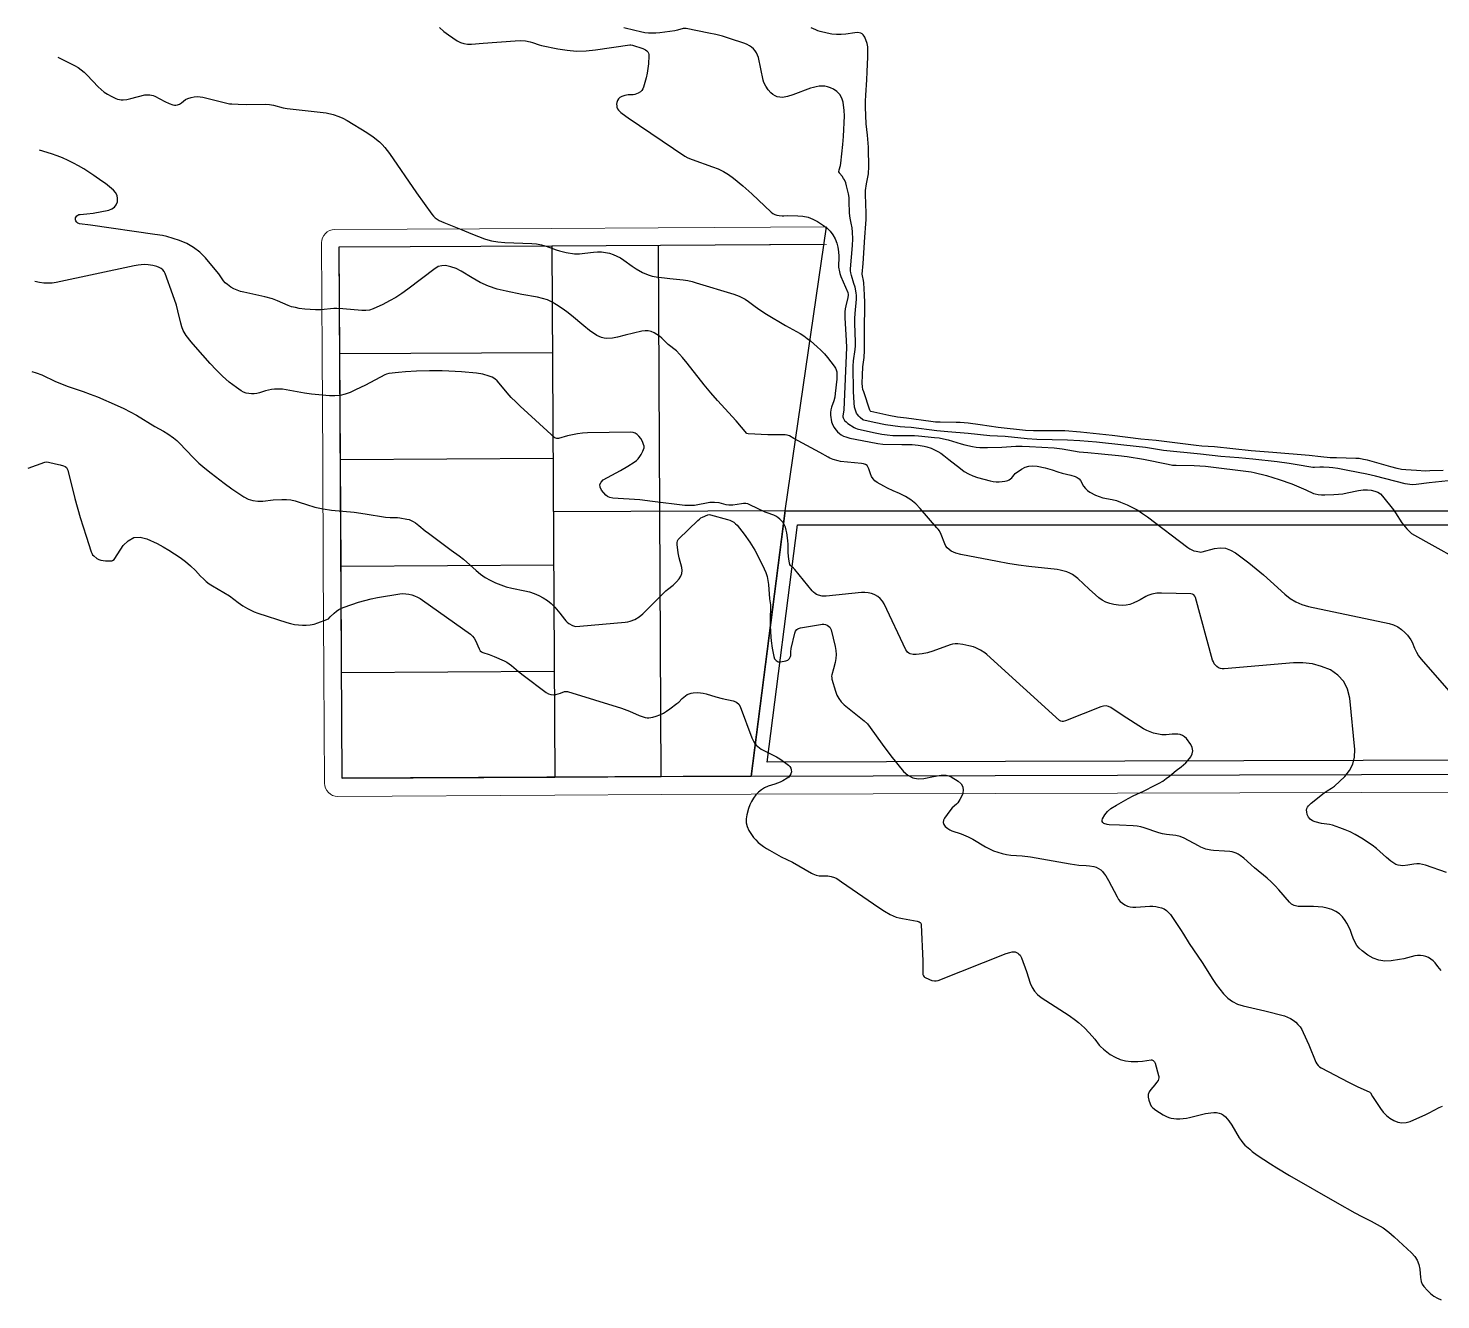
# Model space of a CAD drawing. Header units: centimetres. Extents: x 0 to 1311401, y -389375 to 85618.
# Drawn here: x 637536 to 653422, y -274668 to -260359 of the extents above; entities that cross this region are included whole.
import ezdxf

# ---------------------------------------------------------------- set-up
doc = ezdxf.new("R2010")
doc.units = ezdxf.units.CM
doc.header["$LTSCALE"] = 4
for name, color, linetype in [('04', 254, 'Continuous'), ('CURVAS-INTERMEDIARIAS', 39, 'Continuous'), ('CURVAS-MESTRA', 34, 'Continuous'), ('LIMITE-L', 7, 'Continuous')]:
    doc.layers.add(name, color=color, linetype=linetype)
doc.layers.add('K-ALINHAMENTO', color=10, linetype='Continuous', lineweight=9)
doc.layers.add('P-MEIOFIO', color=171, linetype='Continuous', lineweight=9)

msp = doc.modelspace()

# ---------------------------------------------------------------- linework, layer by layer
at = {"layer": '04'}
for points in [[(646048.293, -265788.707), (646514.728, -262594.366)], [(646048.281, -265784.494), (645666.395, -268774.043), (641066.966, -268799.123), (641034.36, -262819.366), (643426.263, -262806.324), (646485.587, -262789.642)], [(643426.274, -262810.537), (643458.88, -268790.293)], [(644654.831, -268783.772), (644624.811, -262804.002)], [(641040.893, -264019.531), (643432.796, -264006.488)], [(643439.317, -265202.44), (641047.414, -265215.482)], [(646048.293, -265788.707), (643442.577, -265800.415)], [(641053.935, -266411.433), (643445.838, -266398.391)], [(641060.457, -267607.384), (643452.359, -267594.342)]]:
    msp.add_lwpolyline(points, dxfattribs=at)
at = {"layer": 'CURVAS-INTERMEDIARIAS'}
for points, elevation in [([(642162.336, -260351.891), (642210.469, -260394.297), (642261.928, -260433.345), (642360.57, -260499.918), (642397.106, -260519.73), (642436.772, -260532.144), (642478.207, -260537.668), (642520.008, -260536.987), (642653.274, -260525.672), (643013.707, -260499.924), (643069.537, -260498.408), (643127.092, -260501.984), (643180.087, -260511.316), (643205.871, -260518.885), (643282.278, -260545.829), (643308.329, -260552.941), (643492.235, -260591.701), (643597.724, -260607.698), (643703.406, -260616.18), (643809.404, -260613.4), (643915.595, -260603.105), (644301.001, -260546.344), (644313.762, -260546.998), (644332.671, -260550.471), (644447.631, -260585.487), (644463.47, -260592.851), (644478.24, -260602.157), (644492.313, -260612.773), (644503.333, -260625.43), (644511.562, -260639.264), (644515.629, -260654.832), (644516.906, -260671.568), (644510.785, -260760.79), (644505.462, -260812.823), (644497.873, -260864.448), (644486.862, -260915.45), (644456.835, -261022.109), (644447.913, -261042.484), (644436.327, -261060.655), (644420.735, -261075.552), (644396.223, -261091.548), (644378.469, -261099.053), (644360.281, -261104.46), (644341.434, -261106.746), (644283.334, -261107.66), (644245.329, -261115.61), (644212.908, -261125.645), (644191.013, -261137.24), (644173.41, -261152.323), (644162.222, -261172.624), (644155.315, -261196.412), (644153.744, -261212.764), (644154.275, -261231.125), (644157.565, -261248.597), (644164.987, -261264.765), (644175.157, -261280.052), (644201.836, -261307.358), (644216.437, -261319.612), (644284.199, -261367.904), (644921.857, -261799.891), (644952.984, -261816.667), (645002.134, -261837.106), (645233.692, -261917.201), (645296.133, -261942.224), (645356.442, -261971.17), (645413.543, -262006.01), (645468.509, -262044.783), (645573.054, -262130.81), (645673.359, -262221.741), (645890.219, -262427.998), (645910.474, -262443.556), (645932.122, -262455.956), (645955.861, -262463.624), (645980.992, -262468.144), (646015.034, -262470.621), (646033.525, -262470.925), (646079.616, -262466.769), (646190.721, -262468.439), (646249.447, -262474.4), (646306.319, -262486.505), (646360.4, -262507.845), (646412.635, -262535.34), (646479.574, -262578.099), (646519.855, -262609.021), (646555.835, -262643.7), (646585.394, -262684.003), (646610.655, -262728.043), (646629.531, -262776.853), (646643.091, -262824.54), (646650.089, -262873.628), (646652.709, -262923.642), (646650.391, -263046.982), (646660.176, -263100.569), (646664.786, -263118.082), (646676.995, -263152.232), (646753.002, -263333.508), (646758.799, -263355.791), (646758.653, -263364.429), (646753.175, -263389.424), (646731.063, -263481.652), (646724.381, -263515.414), (646719.835, -263549.358), (646718.491, -263583.579), (646719.292, -263617.983), (646736.016, -263873.301), (646737.38, -263953.548), (646707.409, -264654.734), (646704.924, -264680.92), (646698.017, -264721.664), (646698.505, -264731.423), (646701.538, -264743.263), (646708.096, -264758.897), (646718.153, -264772.541), (646734.69, -264789.572), (646753.133, -264805.444), (646823.355, -264851.444), (646840.566, -264860.491), (646858.82, -264867.288), (647043.487, -264909.665), (647136.902, -264927.77), (647197.457, -264935.458), (647258.221, -264940.863), (647378.535, -264943.93), (647502.247, -264943.631), (647547.266, -264945.277), (647727.385, -264962.784), (647779.492, -264969.459), (647831.202, -264978.726), (647882.285, -264990.836), (648028.904, -265037.335), (648070.368, -265048.794), (648154.592, -265066.508), (648197.2, -265072.483), (648239.931, -265076.808), (648325.874, -265078.847), (648487.395, -265074.129), (648641.802, -265063.921), (648713.343, -265062.226), (648795.384, -265064.599), (649076.34, -265080.157), (649163.372, -265090.788), (649292.2, -265115.414), (649356.635, -265125.085), (649453.959, -265135.033), (649607.113, -265146.588), (649799.095, -265167.077), (649896.461, -265179.374), (650078.552, -265209.854), (650354.959, -265266.287), (650406.783, -265274.602), (650446.019, -265277.055), (650648.95, -265280.958), (650774.775, -265288.205), (651289.829, -265351.945), (651323.359, -265357.631), (651462.545, -265393.615), (651606.525, -265435.907), (651747.499, -265487.343), (651853.618, -265529.949), (651905.687, -265552.255), (651990.919, -265593.263), (652008.107, -265599.357), (652044.053, -265606.229), (652081.012, -265608.555), (652118.049, -265608.585), (652219.42, -265605.508), (652270.549, -265602.282), (652321.377, -265596.843), (652371.731, -265588.103), (652495.916, -265559.452), (652521.827, -265555.41), (652547.983, -265553.451), (652598.841, -265553.337), (652640.957, -265557.316), (652682.01, -265567.482), (652714.712, -265581.002), (652744.362, -265599.248), (652769.032, -265623.821), (652891.75, -265779.589), (652915.183, -265812.346), (652984.533, -265923.535), (653001.792, -265948.016), (653041.054, -265993.345), (653078.674, -266031.326), (653094.996, -266043.483), (653848.721, -266465.368)], 76940.675), ([(653506.219, -265451.469), (653290.733, -265474.932), (653144.319, -265493.669), (653109.671, -265495.57), (653074.959, -265494.308), (653023.669, -265485.838), (652688.608, -265400.835), (652591.554, -265378.562), (652378.611, -265337.611), (652264.265, -265313.816), (652206.978, -265305.221), (652168.554, -265301.449), (652105.38, -265298.112), (652063.29, -265298.659), (652002.293, -265303.183), (651983.423, -265303.123), (651784.217, -265266.706), (651717.607, -265255.964), (651583.8, -265238.324), (651308.874, -265208.496), (651151.575, -265194.199), (650949.239, -265179.551), (650718.57, -265152.373), (650302.507, -265110.078), (650258.142, -265104.559), (650100.892, -265077.979), (649857.519, -265049.508), (649549.766, -265017.265), (649364.003, -265002.444), (649223.898, -264993.604), (648881.116, -264985.742), (648770.319, -264980.754), (648523.394, -264954.344), (648352.341, -264947.349), (648107.708, -264921.088), (647878.636, -264900.904), (647754.08, -264888.378), (647464.429, -264853.387), (647395.849, -264850.187), (647342.209, -264845.387), (647176.283, -264821.714), (647051.164, -264797.095), (646934.353, -264769.906), (646923.049, -264764.545), (646891.493, -264738.021), (646876.408, -264723.174), (646863.06, -264707.097), (646852.302, -264689.178), (646843.27, -264670.037), (646829.088, -264622.256), (646823.544, -264576.385), (646818.441, -264445.756), (646814.021, -264161.9), (646818.322, -264102.016), (646837.292, -263975.164), (646840.962, -263932.626), (646841.434, -263889.903), (646833.707, -263682.999), (646833.722, -263626.561), (646836.401, -263570.188), (646849.749, -263407.818), (646850.684, -263368.13), (646847.847, -263338.549), (646835.363, -263272.413), (646823.22, -263230.603), (646793.768, -263141.986), (646786.349, -263109.937), (646784.05, -263088.199), (646784.49, -263066.338), (646807.4, -262802.752), (646810.411, -262728.066), (646806.316, -262653.436), (646800.982, -262606.702), (646791.749, -262551.717), (646780.398, -262497.121), (646773.46, -262442.003), (646770.727, -262304.139), (646768.535, -262263.934), (646761.745, -262224.258), (646740.176, -262130.925), (646730.17, -262097.415), (646716.032, -262065.422), (646706.663, -262048.763), (646688.485, -262022.784), (646661.805, -261991.861), (646658.406, -261986.175), (646654.391, -261973.454), (646655.147, -261953.446), (646670.85, -261904.809), (646675.878, -261876.266), (646699.024, -261668.75), (646705.857, -261576), (646715.102, -261346.012), (646712.538, -261285.925), (646700.273, -261192.211), (646686.157, -261145.831), (646664.564, -261104.982), (646631.769, -261072.432), (646591.514, -261045.427), (646557.473, -261029.612), (646526.904, -261018.595), (646495.802, -261011.28), (646463.909, -261009.514), (646431.473, -261011.459), (646398.891, -261017.431), (646366.669, -261024.797), (646334.995, -261034.251), (646134.39, -261109.992), (646076.908, -261127.641), (646017.561, -261137.335), (645988.541, -261136.536), (645960.833, -261131.479), (645935.094, -261120.046), (645910.67, -261104.346), (645889.781, -261087.009), (645856.144, -261052.874), (645829.982, -261012.722), (645810.746, -260968.386), (645803.59, -260945.345), (645747.67, -260689.771), (645738.943, -260662.284), (645727.288, -260636.436), (645711.242, -260613.071), (645692.279, -260591.346), (645669.94, -260572.585), (645646.319, -260555.938), (645620.759, -260542.441), (645593.906, -260531.055), (645422.676, -260472.886), (645346.161, -260450.2), (645268.763, -260430.706), (645190.777, -260413.353), (644936.246, -260362.653), (644918.473, -260361.924), (644900.65, -260363.872), (644836.661, -260381.8), (644808.393, -260387.129), (644638.084, -260411.061), (644596.337, -260415.016), (644554.618, -260416.463), (644512.943, -260414.157), (644471.284, -260409.352), (644420.539, -260400.567), (644356.572, -260386.33), (644233.793, -260353.154)], 76841.011), ([(637868.684, -260683.464), (638058.286, -260779.537), (638096.495, -260801.655), (638132.719, -260826.335), (638166.002, -260854.871), (638197.32, -260885.982), (638321.253, -261017.995), (638354.846, -261048.909), (638390.308, -261077.229), (638428.543, -261101.672), (638468.635, -261123.519), (638520.563, -261148.343), (638540.565, -261156.101), (638560.985, -261161.768), (638582.026, -261164.286), (638603.473, -261164.72), (638646.683, -261160.083), (638689.192, -261151.07), (638847.718, -261110.053), (638866.618, -261107.645), (638904.818, -261108.629), (638942.15, -261116.832), (638959.926, -261123.693), (639074.243, -261184.303), (639122.76, -261205.537), (639164.222, -261220.188), (639181.006, -261223.643), (639197.624, -261224.482), (639213.972, -261221.411), (639235.82, -261212.919), (639260.91, -261198.074), (639306.498, -261162.234), (639332.832, -261150.477), (639369.979, -261138.72), (639402.663, -261131.317), (639435.456, -261127.553), (639468.427, -261129.244), (639501.516, -261134.575), (639800.184, -261208.762), (639825.237, -261211.291), (639897.945, -261214.473), (639995.937, -261217.126), (640202.482, -261213.974), (640248.203, -261215.993), (640293.251, -261224.121), (640404.18, -261253.579), (640449.009, -261262.294), (640852.423, -261306.074), (640886.085, -261310.994), (640965.317, -261331.152), (641027.63, -261352.644), (641075.71, -261372.622), (641121.55, -261397.314), (641343.735, -261531.775), (641416.955, -261581.085), (641485.069, -261637.236), (641516.675, -261668.046), (641546.735, -261700.202), (641574.499, -261734.367), (641600.728, -261769.87), (641904.324, -262210.768), (642075.833, -262451.58), (642093.448, -262472.651), (642112.786, -262491.688), (642134.716, -262507.668), (642158.368, -262521.624), (642208.904, -262545.147), (642397.354, -262618.952), (642531.408, -262675.474), (642667.042, -262728.66), (642706.159, -262741.743), (642746.378, -262750.833), (642818.811, -262762.641), (642894.772, -262770.549), (643199.556, -262782.045), (643254.252, -262786.775), (643308.184, -262797.071), (643361.154, -262811.972), (643472.966, -262852.894), (643510.717, -262864.751), (643587.99, -262882.125), (643679.054, -262896.937), (643698.171, -262898.512), (643736.577, -262897.832), (643794.23, -262892.152), (643895.027, -262879.341), (643939.896, -262876.257), (643984.54, -262876.647), (644028.826, -262882.263), (644072.873, -262891.371), (644115.641, -262905.483), (644156.957, -262922.57), (644196.125, -262944.155), (644233.861, -262968.719), (644328.094, -263037.873), (644371.701, -263067.636), (644443.271, -263107.875), (644507.916, -263135.838), (644552.699, -263149.521), (644598.756, -263158.058), (644753.544, -263176.461), (644903.398, -263190.902), (644952.778, -263198.573), (645001.533, -263209.514), (645049.867, -263222.627), (645470.35, -263351.784), (645531.397, -263375.414), (645598.232, -263407.704), (645638.652, -263433.433), (645695.664, -263477.864), (645752.32, -263519.23), (645839.867, -263577.5), (646052.712, -263703.871), (646219.145, -263795.532), (646259.117, -263820.722), (646297.158, -263848.738), (646333.919, -263878.635), (646409.144, -263944.521), (646450.514, -263983.155), (646490.136, -264023.412), (646527.117, -264066.11), (646601.31, -264162.768), (646613.545, -264182.895), (646623.087, -264203.944), (646628.588, -264226.396), (646631.395, -264249.779), (646631.976, -264306.389), (646612.081, -264469.799), (646605.892, -264510.281), (646596.873, -264550.168), (646570.431, -264624.52), (646562.437, -264653.479), (646557.529, -264683.068), (646557.612, -264712.749), (646571.066, -264786.908), (646585.079, -264826.276), (646598.677, -264850.598), (646606.773, -264861.914), (646638.882, -264899.496), (646658.937, -264918.767), (646680.673, -264935.41), (646704.934, -264948.1), (646730.87, -264958.141), (646774.69, -264970.724), (646914.725, -264999.476), (647091.334, -265032.967), (647148.576, -265038.127), (647360.5, -265041.574), (647479.335, -265043.536), (647545.96, -265049.973), (647611.575, -265060.937), (647643.594, -265069.759), (647690.15, -265085.858), (647728.044, -265102.049), (647764.754, -265120.373), (647799.691, -265141.876), (647833.454, -265165.504), (647891.715, -265210.693), (648019.276, -265314.116), (648063.996, -265346.69), (648110.924, -265374.989), (648161.17, -265396.846), (648213.637, -265414.412), (648353.453, -265451.1), (648386.932, -265457.942), (648420.596, -265462.305), (648454.537, -265462.969), (648488.662, -265461.154), (648521.366, -265457.596), (648538.578, -265454.066), (648554.925, -265448.582), (648569.98, -265440.164), (648597.894, -265417.6), (648609.888, -265404.897), (648624.147, -265382.953), (648635.649, -265370.23), (648707.627, -265320.9), (648748.714, -265299.999), (648791.191, -265286.105), (648835.75, -265282.73), (648881.709, -265286.364), (648974.94, -265306.401), (649050.97, -265328.308), (649116.082, -265351.766), (649163.334, -265366.787), (649260.449, -265386.863), (649311.295, -265402.892), (649334.075, -265414.599), (649354.159, -265429.214), (649370.161, -265448.203), (649406.068, -265512.635), (649425.588, -265538.861), (649449.669, -265560.974), (649476.779, -265580.353), (649537.917, -265612.817), (649579.733, -265630.219), (649623.232, -265642.783), (649725.83, -265662.969), (649774.344, -265675.051), (649821.739, -265691.001), (649897.256, -265722.381), (649956.575, -265751.306), (650014.335, -265782.852), (650069.765, -265818.346), (650123.635, -265856.471), (650579.099, -266203.282), (650600.571, -266217.403), (650623.002, -266229.411), (650646.861, -266238.236), (650671.667, -266244.956), (650708.069, -266252.156), (650722.743, -266253.427), (650737.339, -266251.501), (650879.39, -266215.124), (650941.289, -266208.07), (651001.128, -266211.572), (651057.856, -266230.927), (651112.514, -266260.836), (651263.782, -266375.338), (651347.302, -266442.239), (651428.718, -266511.701), (651508.716, -266582.857), (651667.014, -266728.11), (651727.334, -266775.098), (651791.357, -266814.936), (651860.904, -266844.068), (651934.134, -266866.046), (652841.81, -267058.116), (652891.612, -267073.598), (652938.326, -267094.55), (652980.411, -267123.717), (653019.408, -267158.355), (653047.956, -267188.935), (653068.429, -267213.787), (653086.657, -267239.988), (653101.526, -267268.244), (653128.531, -267336.261), (653148.738, -267379.621), (653173.022, -267420.937), (653201.074, -267459.685), (653645.489, -267964.435)], 77040.339), ([(653488.696, -269861.111), (653249.736, -269776.761), (653217.576, -269768.155), (653185.149, -269762.916), (653152.296, -269762.727), (653119.164, -269765.911), (653052.3, -269776.467), (652995.753, -269782.908), (652968.294, -269782.376), (652941.893, -269778.037), (652917.1, -269768.016), (652893.372, -269754.198), (652862.129, -269730.417), (652812.384, -269689.993), (652697.928, -269591.281), (652650.003, -269553.676), (652600.22, -269518.556), (652549.211, -269485.085), (652458.998, -269431.643), (652404.032, -269403.349), (652347.243, -269378.895), (652289.261, -269356.997), (652206.176, -269328.84), (652170.99, -269319.332), (652080.496, -269307.087), (652008.313, -269291.181), (651978.162, -269278.507), (651952.863, -269260.903), (651934.862, -269235.889), (651921.715, -269205.934), (651914.682, -269176.957), (651913.322, -269157.763), (651915.687, -269139.694), (651923.668, -269123.31), (651935.375, -269108.05), (651966.432, -269080.27), (652112.944, -268962.887), (652144.483, -268940.232), (652194.867, -268911.076), (652226.32, -268888.72), (652343.23, -268779.288), (652396.047, -268712.869), (652434.863, -268641.208), (652452.684, -268561.676), (652456.513, -268476.905), (652400.455, -267897.341), (652374.576, -267798.205), (652332.255, -267710.393), (652265.291, -267639.566), (652181.897, -267580.046), (652081.476, -267540.225), (651978.897, -267511.874), (651873.047, -267500.736), (651765.027, -267501.075), (650987.335, -267568.377), (650965.087, -267567.674), (650943.822, -267563.787), (650924.007, -267555.12), (650905.166, -267543.269), (650889.047, -267527.491), (650875.248, -267510.176), (650864.951, -267490.589), (650856.99, -267469.487), (650665.916, -266766.443), (650658.407, -266749.813), (650646.086, -266736.349), (650638.332, -266731.359), (650630.176, -266727.451), (650612.267, -266724.052), (650281.797, -266715.099), (650229.267, -266717.133), (650174.801, -266726.684), (650127.831, -266742.566), (650105.78, -266753.747), (650041.82, -266792.75), (650019.642, -266804.292), (649963.83, -266829.801), (649923.775, -266843.636), (649883.083, -266852.853), (649841.415, -266855.12), (649799.104, -266852.748), (649744.667, -266845.024), (649698.764, -266834.387), (649655.051, -266818.915), (649614.623, -266796.195), (649576.396, -266768.642), (649540.167, -266736.958), (649468.797, -266672.371), (649340.751, -266551.213), (649312.38, -266527.689), (649282.346, -266506.97), (649249.814, -266490.442), (649215.61, -266476.716), (649143.767, -266457.599), (649107.19, -266451.177), (648789.506, -266417.009), (648671.623, -266401.499), (648554.218, -266382.683), (648437.139, -266361.667), (648024.118, -266281.553), (647968.553, -266266.273), (647915.994, -266242.671), (647892.89, -266226.627), (647872.71, -266208.032), (647856.907, -266185.603), (647844.01, -266160.61), (647803.202, -266056.263), (647783.192, -266016.173), (647770.623, -265997.686), (647756.786, -265979.979), (647569.064, -265763.131), (647517.668, -265711.558), (647462.349, -265665.422), (647401.16, -265627.415), (647336.062, -265594.828), (647263.973, -265564.203), (647201.202, -265535.147), (647157.066, -265512.087), (647084.999, -265471.138), (647059.282, -265451.844), (647037.233, -265429.651), (647020.714, -265403.087), (647007.863, -265373.622), (646990.727, -265318.242), (646980.685, -265294.029), (646970.834, -265280.585), (646951.307, -265269.154), (646929.152, -265261.748), (646906.155, -265257.693), (646669.675, -265232.999), (646645.247, -265228.518), (646590.872, -265212.83), (646551.229, -265196.559), (646532.267, -265186.621), (646439.305, -265132.539), (646147.072, -264976.921), (646096.707, -264946.548), (646073.242, -264936.792), (646048.141, -264932.876), (645921.635, -264935.902), (645854.096, -264934.363), (645633.62, -264924.868), (645619.525, -264918.657), (645497.188, -264776.408), (645289.758, -264549.88), (645212.629, -264463.24), (645139.507, -264373.185), (644946.582, -264126.34), (644895.844, -264063.578), (644862.039, -264025.024), (644825.225, -263989.431), (644734.683, -263919.175), (644661.18, -263845.996), (644635.191, -263823.622), (644607.071, -263804.006), (644577.532, -263786.206), (644541.409, -263771.345), (644507.943, -263763.228), (644473.511, -263762.585), (644438.442, -263766.932), (644249.664, -263812.223), (644164.161, -263834.305), (644106.812, -263845.695), (644045.02, -263849.201), (644014.628, -263846.385), (643985.198, -263840.342), (643957.191, -263829.443), (643930.134, -263815.324), (643847.581, -263759.425), (643784.326, -263708.956), (643646.558, -263592.367), (643595.182, -263552.098), (643542.313, -263513.823), (643478.536, -263470.352), (643427.492, -263441.181), (643374.658, -263416.545), (643319.167, -263398.725), (643261.897, -263385.431), (643086.32, -263354.036), (642911.716, -263319.619), (642811.398, -263294.006), (642713.77, -263261.563), (642620.163, -263218.875), (642529.238, -263169.346), (642407.023, -263093.99), (642349.668, -263064.09), (642288.608, -263042.728), (642244.948, -263032.181), (642225.44, -263029.815), (642186.061, -263031.541), (642148.385, -263042.045), (642131.059, -263050.906), (642114.495, -263061.569), (641805.816, -263295.269), (641738.623, -263343), (641669.689, -263387.865), (641598.158, -263428.46), (641524.887, -263466.19), (641415.143, -263518.548), (641374.649, -263532.403), (641332.056, -263536.606), (641288.431, -263535.036), (641076.207, -263516.2), (641006.328, -263513.286), (640971.409, -263514.681), (640825.97, -263527.528), (640765.919, -263528.964), (640705.935, -263525.922), (640645.986, -263519.887), (640583.275, -263511.193), (640540.58, -263503.216), (640498.666, -263492.657), (640457.923, -263478.23), (640338.464, -263425.153), (640282.073, -263404.745), (640195.407, -263380.498), (639961.349, -263330.681), (639922.979, -263320.412), (639885.658, -263307.539), (639849.921, -263290.753), (639815.242, -263271.365), (639775.722, -263243.897), (639752.547, -263223.573), (639732.327, -263200.308), (639678.729, -263122.961), (639639.667, -263073.585), (639528.887, -262943.666), (639465.302, -262880.609), (639396.302, -262825.632), (639319.186, -262782.768), (639236.666, -262747.987), (639095.507, -262701.939), (639045.853, -262690.103), (638961.057, -262679.387), (638236.663, -262574.56), (638114.272, -262558.816), (638093.153, -262552.493), (638084.399, -262546.224), (638078.027, -262537.537), (638072.057, -262525.905), (638068.594, -262515.191), (638067.344, -262504.561), (638069.414, -262494.069), (638075.934, -262480.06), (638084.546, -262469.813), (638094.445, -262461.649), (638106.231, -262456.609), (638119.296, -262453.641), (638195.372, -262447.31), (638264.616, -262438.411), (638443.337, -262406.475), (638477.441, -262393.304), (638505.819, -262374.262), (638525.593, -262346.385), (638539.64, -262312.635), (638541.03, -262275.311), (638535.195, -262240.454), (638518.51, -262209.298), (638494.6, -262180.609), (638405.191, -262107.785), (638365.657, -262078.744), (638273.053, -262015.202), (638160.053, -261943.018), (638102.135, -261909.253), (638043.522, -261876.668), (637983.654, -261846.658), (637922.83, -261818.914), (637860.57, -261794.554), (637797.356, -261772.45), (637663.335, -261729.698)], 77140.003), ([(637574.937, -264221.399), (637625.56, -264236.487), (637687.982, -264261.121), (637844.389, -264333.366), (637908.554, -264361.463), (637974.292, -264385.646), (638152.663, -264446.471), (638233.464, -264476.293), (638313.453, -264508.266), (638536.573, -264604.357), (638609.904, -264638.302), (638682.116, -264674.352), (638752.668, -264713.571), (638959.963, -264839.536), (639058.659, -264892.426), (639105.957, -264922.344), (639170.641, -264968.314), (639205.56, -264996.554), (639238.381, -265027.203), (639391.251, -265189.554), (639455.305, -265251.613), (639522.673, -265310.048), (639592.249, -265366.074), (639739.005, -265477.624), (639826.929, -265542.359), (639959.525, -265631.693), (640009.911, -265657.458), (640062.065, -265675.401), (640116.872, -265681.622), (640173.437, -265680.019), (640289.77, -265666.448), (640389.65, -265660.683), (640439.287, -265661.915), (640488.37, -265666.744), (640536.624, -265676.944), (640584.329, -265690.721), (640667.473, -265719.82), (640759.072, -265747.755), (640852.627, -265768.176), (640947.469, -265782.45), (641200.79, -265806.606), (641326.797, -265824.335), (641554.405, -265860.627), (641608.528, -265864.289), (641689.969, -265865.74), (641716.916, -265868.71), (641795.862, -265882.46), (641820.658, -265888.793), (641844.552, -265897.21), (641867.113, -265908.735), (641893.189, -265925.53), (641929.958, -265953.737), (642000.349, -266014.027), (642036.969, -266042.439), (642292.431, -266230.874), (642382.928, -266294.847), (642431.5, -266334.163), (642574.248, -266461.654), (642624.289, -266502.346), (642676.535, -266539.603), (642732.093, -266571.715), (642789.852, -266600.413), (642849.998, -266624.09), (642911.072, -266644.613), (642973.545, -266660.408), (643120.656, -266688.714), (643174.811, -266702.628), (643227.683, -266720.806), (643279.703, -266741.836), (643328.894, -266767.978), (643375.277, -266797.91), (643417.45, -266833.519), (643456.824, -266872.919), (643516.767, -266941.871), (643568.185, -267009.675), (643582.709, -267027.56), (643598.696, -267043.779), (643616.854, -267057.521), (643659.215, -267081.409), (643678.592, -267088.545), (643688.745, -267090.096), (643741.332, -267088.194), (644250.672, -267041.402), (644278.507, -267037.32), (644305.845, -267031.372), (644358.511, -267012.083), (644406.974, -266983.95), (644449.682, -266947.68), (644706.224, -266690.79), (644726.066, -266673.405), (644789.337, -266625.892), (644809.349, -266608.964), (644827.765, -266590.301), (644857.918, -266554.459), (644875.465, -266524.589), (644886.972, -266493.401), (644889.447, -266460.25), (644885.89, -266425.783), (644858.654, -266317.427), (644846.467, -266261.481), (644833.38, -266167.717), (644833.278, -266148.188), (644837.616, -266129.145), (644846.193, -266111.625), (644852.025, -266103.864), (645067.229, -265897.494), (645083.926, -265883.257), (645101.507, -265870.38), (645120.416, -265859.531), (645177.702, -265834.599), (645194.272, -265831.365), (645208.931, -265833.373), (645398.974, -265887.416), (645425.974, -265895.97), (645449.716, -265905.98), (645471.809, -265918.392), (645491.452, -265934.405), (645509.454, -265952.831), (645588.852, -266053.136), (645650.062, -266140.909), (645706.502, -266231.734), (645757.02, -266325.976), (645813.965, -266440.904), (645832.011, -266483.51), (645846.55, -266527.049), (645855.84, -266572.011), (645861.633, -266617.908), (645874.445, -266781.643), (645882.428, -266846.137), (645881.202, -267032.1), (645879.466, -267085.018), (645888.054, -267210.272), (645892.402, -267251.868), (645904.59, -267334.641), (645920.763, -267427.556), (645929.967, -267453.499), (645947.251, -267474.934), (645958.598, -267482.422), (645970.579, -267487.624), (645983.537, -267489.41), (645997.119, -267488.908), (646056.082, -267478.383), (646068.264, -267474.653), (646079.411, -267469.283), (646097.504, -267451.99), (646108.778, -267429.029), (646111.378, -267416.597), (646112.793, -267375.356), (646116.757, -267339.187), (646156.695, -267165.917), (646165.429, -267144.311), (646180.278, -267126.358), (646189.764, -267119.283), (646199.814, -267113.375), (646222.168, -267106.264), (646446.332, -267068.077), (646465.551, -267066.468), (646484.532, -267066.974), (646503.157, -267070.667), (646521.545, -267076.465), (646537.427, -267085.956), (646550.757, -267097.63), (646560.238, -267112.587), (646567.163, -267129.748), (646612.462, -267317.878), (646619.735, -267362.235), (646622.698, -267406.555), (646619.18, -267450.844), (646611.33, -267495.102), (646593.019, -267566.202), (646573.081, -267634.316), (646571.078, -267651.307), (646572.221, -267668.383), (646575.474, -267685.504), (646613.925, -267818.634), (646630.847, -267862.279), (646652.298, -267903.021), (646680.526, -267939.389), (646713.276, -267972.843), (646805.092, -268048.716), (646937.685, -268152.552), (646973.576, -268187.377), (647005.341, -268226.162), (647139.402, -268413.69), (647238.771, -268545.139), (647381.598, -268723.503), (647430.22, -268765.898), (647483.363, -268795.446), (647543.3, -268805.716), (647607.76, -268803.128), (647716.535, -268779.659), (647804.114, -268764.223), (647832.888, -268762.849), (647860.97, -268765.167), (647888.038, -268773.025), (647914.424, -268784.577), (647995.315, -268830.267), (648027.829, -268861.265), (648048.486, -268895.992), (648051.34, -268936.289), (648042.339, -268980.304), (648014.425, -269038.209), (647991.58, -269074.103), (647977.056, -269089.522), (647928.628, -269132.175), (647900.637, -269164.981), (647840.257, -269246.888), (647829.843, -269271.994), (647826.785, -269296.341), (647834.765, -269319.534), (647850.109, -269341.98), (647878.981, -269365.201), (647901.358, -269379.367), (647925.511, -269390.223), (648028.248, -269423.813), (648056.105, -269434.917), (648107.991, -269458.761), (648158.238, -269485.879), (648303.499, -269570.406), (648348.005, -269593.707), (648393.622, -269614.234), (648440.875, -269630.623), (648489.238, -269644.238), (648538.32, -269655.715), (648587.965, -269664.803), (648714.079, -269673.34), (648808.592, -269682.587), (649253.421, -269762.019), (649353.788, -269775.681), (649432.77, -269780.671), (649472.054, -269784.836), (649519.857, -269793.087), (649548.077, -269801.299), (649574.377, -269812.876), (649597.806, -269829.517), (649619.325, -269849.535), (649638.339, -269872.962), (649656.126, -269897.217), (649686.797, -269949.057), (649781.795, -270134.681), (649798.885, -270161.665), (649818.671, -270186.015), (649842.511, -270206.411), (649869.05, -270224.164), (649898.396, -270236.972), (649928.499, -270246.292), (649959.753, -270250.362), (649991.767, -270250.924), (650151.415, -270239.941), (650184.398, -270239.648), (650217.057, -270241.93), (650249.208, -270248.061), (650281.033, -270256.776), (650310.558, -270270.155), (650337.592, -270286.814), (650360.901, -270308.389), (650381.719, -270333.243), (650496.732, -270501.808), (650530.29, -270552.944), (650593.759, -270657.513), (650737.429, -270871.536), (650857.473, -271063.073), (650895.86, -271119.176), (650936.89, -271173.375), (650979.672, -271226.316), (651027.345, -271272.418), (651079.377, -271311.328), (651137.951, -271339.457), (651200.884, -271360.395), (651445.49, -271417.248), (651664.122, -271474.098), (651698.658, -271485.97), (651731.606, -271500.792), (651762.16, -271520.066), (651791.134, -271542.303), (651816.869, -271568.299), (651840.05, -271596.164), (651859.415, -271626.801), (651876.228, -271659.288), (651937.526, -271800.084), (652018.638, -271995.427), (652028.706, -272014.556), (652042.27, -272031.382), (652058.63, -272045.694), (652076.985, -272057.324), (652385.843, -272220.604), (652480.491, -272266.544), (652624.478, -272331.134), (652631.883, -272338.674), (652655.948, -272381.996), (652744.282, -272515.299), (652775.69, -272555.742), (652810.438, -272592.534), (652850.193, -272623.836), (652893.298, -272651.489), (652939.369, -272668.623), (652985.821, -272677.162), (653032.852, -272672.805), (653080.271, -272659.864), (653255.327, -272583.458), (653293.206, -272564.884), (653403.788, -272503.924), (653441.889, -272487.276)], 77339.331), ([(637536.298, -265310.527), (637723.325, -265243.788), (637740.751, -265239.761), (637764.518, -265240.745), (637841.448, -265262.281), (637895.648, -265273.812), (637934.508, -265284.06), (637951.336, -265291.942), (637965.47, -265302.447), (637975.577, -265316.861), (637983.003, -265333.891), (638062.068, -265649.625), (638120.003, -265863.998), (638185.842, -266076.07), (638243.452, -266250.167), (638251.006, -266267.545), (638260.368, -266283.636), (638272.457, -266297.808), (638306.997, -266326.616), (638329.006, -266338.708), (638353.478, -266345.204), (638404.058, -266351.921), (638462.809, -266354.066), (638477.307, -266352.284), (638484.063, -266349.671), (638502.081, -266336.732), (638511.359, -266325.078), (638603.341, -266181.103), (638660.21, -266126.276), (638722.937, -266091.697), (638794.439, -266087.471), (638871.794, -266103.471), (638986.134, -266159.018), (639052.847, -266194.548), (639117.972, -266232.918), (639245.326, -266314.857), (639306.346, -266359.32), (639362.903, -266409.342), (639416.42, -266462.929), (639475.253, -266525.656), (639505.482, -266555.908), (639537.296, -266584.222), (639571.487, -266609.601), (639607.271, -266633.044), (639797.958, -266744.671), (639898.907, -266821.907), (639951.385, -266857.798), (640003.794, -266889.673), (640040.482, -266908.885), (640078.548, -266925.189), (640117.539, -266939.556), (640444.087, -267045.628), (640487.12, -267057.701), (640530.583, -267067.39), (640574.694, -267073.521), (640619.224, -267077.266), (640663.69, -267076.59), (640707.636, -267072.524), (640750.817, -267063.382), (640793.481, -267050.84), (640895.693, -267014.178), (640913.17, -267003.511), (640932.22, -266982.898), (640975.863, -266940.852), (641001.454, -266919.399), (641028.575, -266900.47), (641057.978, -266885.316), (641088.89, -266872.692), (641251.551, -266818.726), (641322.081, -266797.263), (641393.595, -266779.367), (641465.833, -266764.463), (641714.563, -266724.752), (641748.649, -266721.886), (641782.496, -266722.127), (641815.989, -266727.026), (641849.243, -266735.032), (641881.594, -266746.937), (641912.985, -266760.751), (641942.955, -266777.425), (641971.975, -266796.011), (642510.199, -267178.61), (642533.021, -267198.596), (642552.45, -267221.258), (642566.562, -267247.57), (642606.084, -267344.392), (642620.105, -267366.046), (642632.612, -267377.345), (642647.803, -267384.651), (642718.987, -267407.609), (642776.312, -267429.497), (642887.782, -267479.294), (642917.407, -267494.435), (642945.878, -267511.328), (642972.614, -267530.861), (643048.566, -267596.212), (643100.952, -267637.874), (643359.785, -267834.066), (643385.94, -267848.626), (643413.114, -267858.053), (643441.822, -267859.778), (643471.551, -267856.36), (643520.696, -267843.079), (643565.565, -267824.083), (643576.767, -267821.541), (643599.932, -267823.813), (644207.413, -268011.254), (644297.15, -268044.936), (644408.235, -268092.98), (644473.269, -268114.609), (644495.356, -268118.435), (644517.366, -268119.713), (644539.275, -268117.152), (644561.097, -268112.041), (644599.935, -268099.248), (644640.102, -268083.762), (644678.952, -268065.752), (644715.814, -268043.959), (644751.355, -268019.662), (644832.136, -267958.286), (644852.38, -267941.249), (644889.127, -267903.128), (644926.74, -267871.288), (644946.792, -267857.985), (644967.911, -267847.403), (644990.618, -267840.904), (645014.391, -267837.137), (645063.588, -267835.754), (645096.031, -267837.671), (645128.09, -267842.984), (645159.894, -267850.551), (645270.904, -267883.247), (645339.936, -267901.834), (645464.667, -267928.723), (645492.737, -267939.664), (645506.086, -267946.903), (645528.248, -267966.179), (645542.995, -267991.584), (645674.174, -268346.112), (645695.08, -268388.982), (645708.784, -268408.398), (645724.112, -268426.817), (645741.482, -268443.393), (645759.878, -268458.588), (645779.803, -268471.704), (645952.252, -268559.378), (645988.542, -268580.523), (646057.524, -268628.574), (646086.406, -268650.925), (646101.535, -268667.178), (646112.604, -268685.114), (646117.608, -268705.599), (646118.549, -268727.776), (646112.711, -268749.613), (646103.523, -268769.291), (646089.331, -268785.713), (646071.798, -268799.978), (646024.793, -268826.86), (645994.474, -268841.925), (645931.299, -268866.419), (645858.541, -268889.953), (645818.474, -268906.927), (645781.202, -268927.975), (645748.139, -268955.152), (645717.87, -268986.412), (645692.294, -269022.218), (645669.89, -269059.674), (645652.213, -269099.574), (645637.7, -269141.112), (645618.306, -269209.955), (645611.386, -269255.379), (645611.595, -269299.9), (645622.473, -269343.067), (645640.471, -269385.33), (645670.613, -269433.616), (645693.375, -269464.515), (645718.927, -269493.153), (645746.329, -269520.278), (645775.936, -269545.175), (645806.546, -269568.646), (645838.687, -269589.977), (645871.852, -269609.876), (646004.989, -269683.276), (646132.184, -269743.579), (646344.087, -269866.817), (646360.948, -269874.958), (646396.067, -269888.012), (646432.481, -269895.974), (646463.577, -269897.774), (646528.366, -269898.4), (646567.059, -269904.117), (646604.475, -269914.778), (646631.61, -269928.86), (646683.155, -269963.11), (647101.97, -270253.186), (647164.644, -270293.849), (647229.485, -270330.96), (647263.032, -270346.926), (647297.347, -270360.652), (647332.827, -270371.037), (647369.074, -270379.191), (647534.139, -270409.059), (647556.943, -270416.028), (647566.25, -270421.446), (647573.607, -270428.308), (647578.039, -270437.346), (647580.534, -270447.82), (647597.916, -270853.004), (647598.903, -271005.748), (647604.211, -271023.816), (647611.504, -271033.879), (647616.254, -271037.797), (647672.053, -271065.363), (647697.313, -271073.464), (647728.172, -271079.184), (647749.007, -271079.91), (647769.272, -271076.538), (648534.749, -270769.721), (648574.945, -270758.141), (648602.01, -270752.63), (648618.949, -270751.675), (648635.328, -270753.261), (648650.879, -270758.676), (648665.856, -270766.642), (648679.026, -270777.811), (648690.532, -270790.253), (648699.56, -270804.589), (648706.943, -270820.203), (648761.582, -270973.015), (648805.989, -271105.563), (648827.031, -271152.634), (648853.443, -271195.6), (648887.925, -271232.404), (648927.796, -271265.106), (649244.261, -271470.006), (649314.543, -271519.797), (649347.744, -271547.182), (649414.645, -271609.027), (649468.282, -271663.832), (649530.805, -271733.352), (649582.314, -271802.206), (649596.108, -271818.446), (649627.805, -271847.063), (649705.347, -271906.222), (649759.25, -271939.448), (649815.763, -271965.017), (649876.162, -271979.091), (649939.162, -271985.508), (650015.702, -271985.668), (650069.15, -271983.054), (650165.228, -271967.424), (650173.744, -271968.288), (650181.756, -271971.328), (650189.421, -271975.815), (650196.025, -271982.092), (650201.714, -271988.991), (650209.383, -272005.305), (650249.415, -272142.386), (650251.765, -272156.878), (650251.854, -272171.103), (650248.529, -272184.932), (650242.932, -272198.502), (650226.559, -272224.262), (650207.595, -272248.194), (650161.778, -272300.197), (650144.25, -272328.541), (650133.418, -272358.161), (650132.622, -272389.686), (650138.525, -272422.478), (650153.529, -272464.046), (650166.06, -272488.445), (650184.373, -272508.864), (650217.715, -272534.552), (650301.749, -272588.14), (650345.192, -272610.941), (650375.708, -272621.756), (650391.543, -272624.914), (650450.146, -272629.95), (650487.583, -272630.834), (650524.814, -272629.38), (650561.739, -272624.423), (650598.467, -272617.129), (650777.451, -272572.735), (650838.067, -272562.485), (650868.714, -272561.061), (650901.651, -272561.621), (650929.996, -272566.684), (650956.517, -272575.636), (650980.284, -272590.394), (651002.228, -272609.041), (651040.376, -272654.864), (651073.26, -272704.599), (651156.84, -272846.135), (651175.945, -272874.778), (651196.999, -272901.866), (651220.78, -272926.589), (651273.544, -272974.816), (651300.551, -272997.439), (651357.319, -273039.241), (651506.74, -273139.273), (651577.071, -273184.189), (651720.461, -273269.627), (652258.775, -273576.454), (652455.597, -273690.967), (652534.112, -273732.185), (652638.066, -273781.79), (652708.159, -273818.887), (652775.532, -273860.013), (652838.816, -273907.194), (652899.371, -273958.401), (653094.803, -274139.873), (653129.287, -274179.849), (653157.105, -274223.156), (653174.913, -274271.444), (653186.054, -274323.062), (653195.717, -274415.666), (653202.962, -274463.797), (653212.913, -274493.658), (653230.88, -274519.517), (653273.464, -274565.246), (653307.713, -274597.163), (653344.359, -274625.488), (653384.601, -274648.397), (653427.25, -274667.706)], 77438.995)]:
    msp.add_lwpolyline(points, dxfattribs=dict(at, elevation=elevation))
at = {"layer": 'CURVAS-MESTRA'}
for points, elevation in [([(653449.538, -265336.599), (653299.734, -265341.475), (653249.823, -265341.621), (653150.079, -265337.316), (653027.829, -265328.491), (652979.551, -265323.03), (652931.892, -265313.67), (652861.175, -265295.43), (652599.11, -265220.058), (652555.432, -265210.491), (652505.959, -265202.448), (652468.428, -265199.763), (652248.286, -265194.991), (652178.931, -265192.144), (652072.482, -265182.77), (651943.277, -265167.592), (651534.909, -265132.911), (651289.574, -265115.885), (650876.404, -265068.408), (650735.479, -265062.143), (650670.273, -265056.424), (650221.279, -264998.114), (650050.697, -264982.915), (649728.427, -264943.177), (649370.672, -264905.813), (649193.894, -264891.233), (648842.93, -264890.961), (648754.007, -264886.841), (648444.508, -264851.103), (648244.122, -264820.852), (648107.548, -264804.253), (648016.149, -264797.02), (647973.523, -264795.309), (647791.889, -264793.414), (647738.874, -264790.554), (647686.061, -264784.793), (647414.749, -264747.858), (647312.993, -264734.142), (647214.898, -264718), (647013.785, -264673.852), (647005.403, -264664.581), (647001.28, -264657.546), (646932.124, -264451.357), (646924.294, -264422.749), (646919.746, -264393.43), (646916.756, -264351.892), (646917.791, -264261.345), (646924.27, -264168.813), (646936.042, -264063.81), (646940.337, -263984.476), (646941.192, -263780.435), (646945.993, -263447.313), (646943.038, -263360.59), (646932.178, -263225.025), (646928.925, -263197.972), (646917.576, -263144.623), (646915.449, -263127.437), (646925.762, -263007.124), (646943.746, -262709.194), (646956.301, -262559.235), (646958.977, -262511.051), (646959.981, -262438.67), (646952.738, -262230.791), (646953.631, -262186.94), (646964.378, -262109), (646984.737, -261999.097), (646987.647, -261977.033), (646989.653, -261932.536), (646986.045, -261696.85), (646975.843, -261561.843), (646959.858, -261433.176), (646952.217, -261247.146), (646952.182, -261179.621), (646954.785, -261112.136), (646967.803, -260939.976), (646972.721, -260849.365), (646978.011, -260680.298), (646977.136, -260569.858), (646975.646, -260549.718), (646971.533, -260530.067), (646945.965, -260461.403), (646937.984, -260446.561), (646928.032, -260433.716), (646915.104, -260423.869), (646900.187, -260416.016), (646866.463, -260408.307), (646831.883, -260409.289), (646733.041, -260424.742), (646679.911, -260429.858), (646626.948, -260430.829), (646574.242, -260425.584), (646521.704, -260416.195), (646444.442, -260396.513), (646418.158, -260387.645), (646392.638, -260376.779), (646342.536, -260352.769)], 76741.346), ([(653426.226, -270964.339), (653391.055, -270917.598), (653358.073, -270877.392), (653335.713, -270854.248), (653311.39, -270833.885), (653284.11, -270817.678), (653254.879, -270804.242), (653223.947, -270796.177), (653192.863, -270792.007), (653161.541, -270793.681), (653130.059, -270799.238), (653006.357, -270830.268), (652958.983, -270839.285), (652863.054, -270854.161), (652793.268, -270855.897), (652726.054, -270847.334), (652662.67, -270823.354), (652601.855, -270789.085), (652538.947, -270742.936), (652505.525, -270712.905), (652476.796, -270679.576), (652455.092, -270641.301), (652438.064, -270599.714), (652423.414, -270556.063), (652406.828, -270513.23), (652387.349, -270471.636), (652365.943, -270430.872), (652348.153, -270399.665), (652318.267, -270358.774), (652283.759, -270323.536), (652242.335, -270296.77), (652196.287, -270275.668), (652145.969, -270261.773), (652095.128, -270251.096), (652043.507, -270245.241), (651991.373, -270242.605), (651817.622, -270241.111), (651787.268, -270234.907), (651772.522, -270229.69), (651758.62, -270222.653), (651745.537, -270214.47), (651722.672, -270193.564), (651600.618, -270053.354), (651558.804, -270007.96), (651515.393, -269964.236), (651469.596, -269923.011), (651326.266, -269805.425), (651205.94, -269697.399), (651165.858, -269667.263), (651144.717, -269653.649), (651122.58, -269642.304), (651099.741, -269633.059), (651075.873, -269626.968), (651051.313, -269622.979), (650990.839, -269618.306), (650866.726, -269613.2), (650837.206, -269609.511), (650779.322, -269595.314), (650723.383, -269574.046), (650696.385, -269561.195), (650537.709, -269473.085), (650492.29, -269454.288), (650444.541, -269442.722), (650337.382, -269430.278), (650293.403, -269423.108), (650250.379, -269411.534), (650088.324, -269355.657), (650047.717, -269345.319), (650006.357, -269338.673), (649964.484, -269334.477), (649808.231, -269326.151), (649691.844, -269323.718), (649671.721, -269320.782), (649632.975, -269307.94), (649620.73, -269297.307), (649613.257, -269285.255), (649612.917, -269271.074), (649617.349, -269255.474), (649644.719, -269212.094), (649659.195, -269191.933), (649675.103, -269173.132), (649712.603, -269140.978), (649775.703, -269100.153), (649905.672, -269026.244), (649962.488, -268997.718), (650078.178, -268944.654), (650212.141, -268878.486), (650254.414, -268855.656), (650295.472, -268830.959), (650334.715, -268803.465), (650372.742, -268774.103), (650447.508, -268713.248), (650502.415, -268671.184), (650554.324, -268626.255), (650577.449, -268600.973), (650609.907, -268559.84), (650626.186, -268524.82), (650633.216, -268489.775), (650626.398, -268454.695), (650610.333, -268419.58), (650561.61, -268353.207), (650541.429, -268332.645), (650518.89, -268316.614), (650492.825, -268307.381), (650464.394, -268302.677), (650403.478, -268303.528), (650333.356, -268311.475), (650310.084, -268312.305), (650286.85, -268310.628), (650230.095, -268300.582), (650190.957, -268290.525), (650152.881, -268277.787), (650116.402, -268261.016), (650080.997, -268241.554), (649840.618, -268090.75), (649711.663, -268003.65), (649685.98, -267990.758), (649657.78, -267985.185), (649628.801, -267986.633), (649600.846, -267994.382), (649202.921, -268153.382), (649175.62, -268160.228), (649166.203, -268161.003), (649148.46, -268158.08), (649133.101, -268148.717), (648318.309, -267406.558), (648295.275, -267388.489), (648246.242, -267356.386), (648193.767, -267330.742), (648166.27, -267321.032), (648114.762, -267307.16), (648046.007, -267293.438), (647991.317, -267286.59), (647961.662, -267286.92), (647932.163, -267291.232), (647903.305, -267298.662), (647708.897, -267369.385), (647650.216, -267385.901), (647590.293, -267397.344), (647521.521, -267406.594), (647487.538, -267406.763), (647454.554, -267398.553), (647439.751, -267390.741), (647426.631, -267381.112), (647416.041, -267368.758), (647407.147, -267354.578), (647163.069, -266838.201), (647143.113, -266805.61), (647119.437, -266776.802), (647090.194, -266753.665), (647057.254, -266734.304), (647048.44, -266731.156), (647020.7, -266721.229), (646983.499, -266712.097), (646945.337, -266708.88), (646906.526, -266709.617), (646509.3, -266749.651), (646487.38, -266750.518), (646465.692, -266749.472), (646423.169, -266739.794), (646403.274, -266730.96), (646384.732, -266720.178), (646368.237, -266706.489), (646353.083, -266690.86), (646157.312, -266451.576), (646141.473, -266434.665), (646115.179, -266412.518), (646108.221, -266404.098), (646103.344, -266394.339), (646094.258, -266356.064), (646086.582, -266305.329), (646083.994, -266254.095), (646082.714, -266170.265), (646079.805, -266125.378), (646067.406, -266036.231), (646061.948, -266006.956), (646052.664, -265974.857), (646039.691, -265944.792), (646021.198, -265917.772), (645988.252, -265882.803), (645967.518, -265866.112), (645945.581, -265851.54), (645921.84, -265840.152), (645845.863, -265813.734), (645824.374, -265804.637), (645652.311, -265721.352), (645629.247, -265712.936), (645605.803, -265707.623), (645581.763, -265706.964), (645557.329, -265709.424), (645507.675, -265718.384), (645462.236, -265724.333), (645432.182, -265726.657), (645416.911, -265726.208), (645386.79, -265720.553), (645305.982, -265700.642), (645254.871, -265694.283), (645203.472, -265697.489), (645027.814, -265728.43), (644992.077, -265731.67), (644956.198, -265731.459), (644920.226, -265728.95), (644558.811, -265686.106), (644415.038, -265667.437), (644110.928, -265646.093), (644078.846, -265640.411), (644058.6, -265632.708), (644049.341, -265627.42), (644033.19, -265613.35), (643983.181, -265557.614), (643968.311, -265524.645), (643964.896, -265493.691), (643978.65, -265465.755), (644003.87, -265439.836), (644198.845, -265334.707), (644281.422, -265285.937), (644351.885, -265240.969), (644375.46, -265222.965), (644396.843, -265202.945), (644414.925, -265179.893), (644430.812, -265154.845), (644449.741, -265119.19), (644457.36, -265100.986), (644461.558, -265081.714), (644462.087, -265071.88), (644461.709, -265062.131), (644457.379, -265043.048), (644444.392, -265009.16), (644426.153, -264976.926), (644403.585, -264948.1), (644384.18, -264930.357), (644362.864, -264916.762), (644338.678, -264909.376), (644312.581, -264906.137), (643825.789, -264913.757), (643769.225, -264916.89), (643713.097, -264922.983), (643657.629, -264933.515), (643602.598, -264947.006), (643499.125, -264976.391), (643480.944, -264976.985), (643469.472, -264973.742), (643459.529, -264967.162), (643069.082, -264611.563), (643018.178, -264562.979), (642968.847, -264512.902), (642921.907, -264460.581), (642833.652, -264353.41), (642809.141, -264327.701), (642782.379, -264305.174), (642752.244, -264287.416), (642719.861, -264272.83), (642650.526, -264253.143), (642579.289, -264242.155), (642408.914, -264227.207), (642264.964, -264218.224), (642192.909, -264215.183), (642048.745, -264213.559), (641904.65, -264218.364), (641779.968, -264225.669), (641700.06, -264232.498), (641592.134, -264244.561), (641563.69, -264251.337), (641547.653, -264258.49), (641328.198, -264375.11), (641216.095, -264429.657), (641155.732, -264456.981), (641099.64, -264476.813), (641042.58, -264490.973), (640984.064, -264496.605), (640924.56, -264496.56), (640802.57, -264485.948), (640722.116, -264476.52), (640642.048, -264464.236), (640435.684, -264426.678), (640396.108, -264422.338), (640356.315, -264420.877), (640304.075, -264421.941), (640270.54, -264425.173), (640237.439, -264430.492), (640204.994, -264438.962), (640138.979, -264460.721), (640108.611, -264468.095), (640077.618, -264472.1), (640046.193, -264473.837), (640015.329, -264471.004), (639985.544, -264464.682), (639957.367, -264453.113), (639930.282, -264438.047), (639878.032, -264402.4), (639797.038, -264342.29), (639721.102, -264275.917), (639649.309, -264204.837), (639580.784, -264130.611), (639417.927, -263945.619), (639369.411, -263887.564), (639312.863, -263815.378), (639300.814, -263797.423), (639279.979, -263759.491), (639263.547, -263719.453), (639251.757, -263677.82), (639219.199, -263537.478), (639202.818, -263477.24), (639163.733, -263358.628), (639076.094, -263119.502), (639064.585, -263097.309), (639050.182, -263077.886), (639031.451, -263062.589), (639009.816, -263050.059), (638983.897, -263040.255), (638936.957, -263027.663), (638886.712, -263020.947), (638841.543, -263019.558), (638773.836, -263024.91), (638729.202, -263032.7), (637852.133, -263218.551), (637805.303, -263226.046), (637781.672, -263227.894), (637757.95, -263228.804), (637710.572, -263226.702), (637663.681, -263219.662), (637610.858, -263208.879)], 77239.667)]:
    msp.add_lwpolyline(points, dxfattribs=dict(at, elevation=elevation))
at = {"layer": 'K-ALINHAMENTO'}
msp.add_lwpolyline([(646515.815, -262793.691), (644622.226, -262804.016), (643426.274, -262810.537), (641034.372, -262823.579), (641040.893, -264019.531), (641047.414, -265215.482), (641053.935, -266411.433), (641060.457, -267607.384), (641066.978, -268803.336), (643458.88, -268790.293), (644654.831, -268783.772), (645666.407, -268778.256)], dxfattribs=at)
at = {"layer": 'LIMITE-L'}
for points in [[(658023.711, -268744.475), (645666.407, -268778.256), (646048.293, -265788.707), (659048.733, -265788.707)], [(657909.741, -268584.786), (645848.209, -268617.759), (646189.154, -265948.707), (658823.899, -265948.707)]]:
    msp.add_lwpolyline(points, close=True, dxfattribs=at)
at = {"layer": 'P-MEIOFIO'}
msp.add_lwpolyline([(646514.728, -262594.366), (644621.139, -262604.691), (643425.188, -262611.212), (640983.454, -262624.526, 0.414213562), (640834.775, -262774.835), (640841.568, -264020.617), (640848.089, -265216.569), (640854.61, -266412.52), (640861.131, -267608.471), (640867.924, -268854.254, 0.414213562), (641018.233, -269002.933), (643459.967, -268989.619), (644655.918, -268983.097), (645667.494, -268977.582), (658030.52, -268943.785), (665303.448, -268923.903, 0.415010138), (665452.533, -268773.592), (665419.384, -262694.038, 0.414213562), (665269.074, -262545.359), (659690.401, -262575.778)], format="xyb", dxfattribs=at)

doc.saveas('drawing.dxf')
